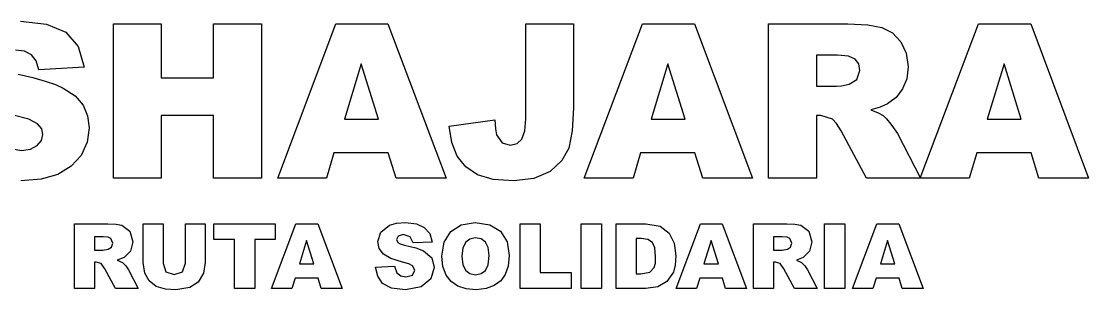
# Model space of a CAD drawing. Header units: millimetres. Extents: x 0 to 280, y -115 to 107.
# Drawn here: x 103.6 to 226.8, y -115 to -83.9 of the extents above; entities that cross this region are included whole.
import ezdxf

# ---------------------------------------------------------------- set-up
doc = ezdxf.new("R2010")
doc.units = ezdxf.units.MM
doc.layers.add('CAMISETA_4X4', color=7, linetype='CONTINUOUS')

msp = doc.modelspace()

# ---------------------------------------------------------------- linework, layer by layer
at = {"layer": 'CAMISETA_4X4', "color": 7}
for points in [[(103.468, -83.928), (106.482, -84.24), (108.699, -85.175), (110.12, -86.838), (110.813, -89.228), (105.616, -89.54), (105.304, -88.501), (104.75, -87.808), (103.953, -87.392), (102.914, -87.254)], [(103.226, -90.06), (104.923, -90.441), (106.344, -90.857), (107.521, -91.238), (108.422, -91.653), (109.773, -92.554), (110.709, -93.628), (111.228, -94.875), (111.402, -96.261), (111.159, -97.924), (110.466, -99.448), (109.323, -100.696), (107.799, -101.631), (105.859, -102.185), (103.503, -102.393)], [(102.186, -98.582), (103.607, -98.859), (104.646, -98.721), (105.408, -98.305), (105.893, -97.716), (106.066, -97.023), (105.928, -96.365), (105.443, -95.776), (104.438, -95.256), (102.637, -94.771)]]:
    msp.add_lwpolyline(points, dxfattribs=at)
for points in [[(114.208, -84.205), (119.716, -84.205), (119.716, -90.476), (125.744, -90.476), (125.744, -84.205), (131.287, -84.205), (131.287, -102.081), (125.744, -102.081), (125.744, -94.841), (119.716, -94.841), (119.716, -102.081), (114.208, -102.081)], [(145.941, -99.137), (139.671, -99.137), (138.805, -102.081), (133.193, -102.081), (139.879, -84.205), (145.907, -84.205), (152.628, -102.081), (146.842, -102.081)], [(161.808, -84.205), (167.317, -84.205), (167.317, -93.94), (167.178, -96.608), (166.797, -98.582), (165.966, -100.037), (164.614, -101.284), (162.744, -102.116), (160.423, -102.393), (158.032, -102.22), (156.231, -101.666), (154.914, -100.765), (153.909, -99.518), (153.286, -97.959), (152.974, -96.053), (158.24, -95.326), (158.309, -96.365), (158.448, -97.058), (159.106, -97.993), (160.007, -98.236), (160.804, -98.063), (161.358, -97.543), (161.704, -96.608), (161.808, -95.222)], [(181.347, -99.137), (175.077, -99.137), (174.211, -102.081), (168.564, -102.081), (175.285, -84.205), (181.313, -84.205), (187.999, -102.081), (182.248, -102.081)], [(189.835, -102.081), (189.835, -84.205), (199.016, -84.205), (201.302, -84.344), (202.93, -84.655), (204.143, -85.279), (205.113, -86.284), (205.737, -87.6), (205.944, -89.194), (205.806, -90.58), (205.321, -91.757), (204.559, -92.727), (203.589, -93.49), (202.723, -93.871), (201.649, -94.182), (202.48, -94.529), (203.069, -94.841), (203.45, -95.222), (203.97, -95.811), (204.732, -96.919), (207.4, -102.081), (201.164, -102.081), (198.219, -96.608), (197.699, -95.741), (197.214, -95.256), (195.863, -94.841), (195.378, -94.841), (195.378, -102.081)], [(220.148, -99.137), (213.878, -99.137), (213.012, -102.081), (207.365, -102.081), (214.086, -84.205), (220.114, -84.205), (226.8, -102.081), (221.049, -102.081)], [(195.378, -91.446), (197.699, -91.446), (198.254, -91.376), (199.154, -91.203), (200.055, -90.649), (200.401, -89.609), (200.263, -88.847), (199.847, -88.293), (199.085, -87.947), (197.803, -87.843), (195.378, -87.843)], [(144.798, -95.256), (142.823, -88.847), (140.883, -95.256)], [(180.204, -95.256), (178.229, -88.847), (176.289, -95.256)], [(219.005, -95.256), (217.03, -88.847), (215.09, -95.256)], [(109.704, -114.83), (109.704, -107.347), (113.549, -107.347), (114.52, -107.382), (115.178, -107.52), (116.113, -108.213), (116.46, -109.426), (116.182, -110.5), (115.455, -111.227), (114.658, -111.539), (115.247, -111.816), (115.628, -112.197), (115.94, -112.682), (117.049, -114.83), (114.45, -114.83), (113.203, -112.544), (112.787, -111.955), (112.233, -111.782), (112.025, -111.782), (112.025, -114.83)], [(122.522, -107.347), (124.809, -107.347), (124.809, -111.816), (124.601, -113.063), (123.977, -114.103), (123.042, -114.726), (121.414, -114.969), (120.236, -114.899), (119.127, -114.588), (118.33, -113.929), (117.845, -113.063), (117.637, -111.816), (117.637, -107.347), (119.959, -107.347), (119.959, -111.92), (120.27, -112.89), (121.24, -113.202), (122.176, -112.89), (122.522, -111.92)], [(125.813, -107.347), (132.881, -107.347), (132.881, -109.183), (130.525, -109.183), (130.525, -114.83), (128.204, -114.83), (128.204, -109.183), (125.813, -109.183)], [(137.835, -113.618), (135.202, -113.618), (134.821, -114.83), (132.465, -114.83), (135.271, -107.347), (137.8, -107.347), (140.606, -114.83), (138.181, -114.83)], [(144.452, -112.37), (146.669, -112.232), (146.946, -113.029), (147.396, -113.375), (147.951, -113.479), (148.748, -113.271), (148.99, -112.717), (148.748, -112.197), (148.332, -111.989), (147.57, -111.782), (146.253, -111.366), (145.387, -110.846), (144.902, -110.188), (144.729, -109.391), (145.075, -108.317), (146.08, -107.52), (146.877, -107.278), (147.916, -107.209), (149.198, -107.347), (150.099, -107.763), (150.722, -108.456), (150.999, -109.46), (148.817, -109.564), (148.47, -108.837), (147.674, -108.594), (147.085, -108.768), (146.877, -109.183), (147.05, -109.53), (147.327, -109.668), (147.812, -109.807), (149.129, -110.119), (149.995, -110.465), (150.965, -111.297), (151.242, -112.405), (150.861, -113.722), (149.752, -114.657), (147.916, -114.969), (146.323, -114.796), (145.283, -114.241), (144.729, -113.41), (144.452, -112.37)], [(152.143, -111.089), (152.385, -109.46), (153.147, -108.248), (154.36, -107.486), (155.988, -107.209), (157.651, -107.451), (158.898, -108.213), (159.66, -109.426), (159.903, -111.019), (159.799, -112.232), (159.452, -113.202), (158.933, -113.929), (158.171, -114.484), (157.235, -114.83), (156.092, -114.969), (154.949, -114.865), (153.979, -114.553), (153.217, -114.033), (152.628, -113.271), (152.247, -112.301), (152.143, -111.089)], [(161.15, -107.347), (163.471, -107.347), (163.471, -112.994), (167.074, -112.994), (167.074, -114.83), (161.15, -114.83)], [(168.217, -107.347), (170.539, -107.347), (170.539, -114.83), (168.217, -114.83)], [(172.236, -107.347), (175.666, -107.347), (177.329, -107.624), (178.368, -108.421), (178.957, -109.599), (179.13, -111.054), (179.061, -112.128), (178.853, -112.925), (178.091, -114.033), (177.052, -114.622), (175.666, -114.83), (172.236, -114.83)], [(184.535, -113.618), (181.902, -113.618), (181.521, -114.83), (179.165, -114.83), (181.971, -107.347), (184.5, -107.347), (187.306, -114.83), (184.881, -114.83)], [(188.103, -114.83), (188.103, -107.347), (191.948, -107.347), (192.884, -107.382), (193.577, -107.52), (194.512, -108.213), (194.858, -109.426), (194.581, -110.5), (193.854, -111.227), (193.057, -111.539), (193.646, -111.816), (194.027, -112.197), (194.339, -112.682), (195.447, -114.83), (192.849, -114.83), (191.602, -112.544), (191.186, -111.955), (190.632, -111.782), (190.424, -111.782), (190.424, -114.83)], [(196.313, -107.347), (198.635, -107.347), (198.635, -114.83), (196.313, -114.83)], [(204.905, -113.618), (202.272, -113.618), (201.891, -114.83), (199.535, -114.83), (202.341, -107.347), (204.871, -107.347), (207.711, -114.83), (205.252, -114.83)], [(112.025, -110.396), (112.995, -110.396), (113.619, -110.292), (114, -110.049), (114.138, -109.599), (113.896, -109.045), (113.584, -108.906), (113.03, -108.871), (112.025, -108.871)], [(137.35, -111.989), (136.518, -109.287), (135.687, -111.989)], [(154.429, -111.089), (154.533, -112.093), (154.88, -112.752), (155.365, -113.098), (156.023, -113.237), (156.681, -113.098), (157.166, -112.752), (157.478, -112.093), (157.582, -111.019), (157.478, -110.084), (157.166, -109.46), (156.646, -109.079), (155.988, -108.975), (155.365, -109.114), (154.88, -109.46), (154.533, -110.119), (154.429, -111.089)], [(174.557, -109.045), (174.557, -113.133), (175.111, -113.133), (176.151, -112.959), (176.636, -112.405), (176.774, -111.885), (176.809, -111.123), (176.705, -110.119), (176.428, -109.495), (175.908, -109.149), (175.146, -109.045)], [(184.05, -111.989), (183.218, -109.287), (182.387, -111.989)], [(190.424, -110.396), (191.394, -110.396), (192.018, -110.292), (192.364, -110.049), (192.537, -109.599), (192.295, -109.045), (191.983, -108.906), (191.429, -108.871), (190.424, -108.871)], [(204.42, -111.989), (203.589, -109.287), (202.757, -111.989)]]:
    msp.add_lwpolyline(points, close=True, dxfattribs=at)

doc.saveas('drawing.dxf')
